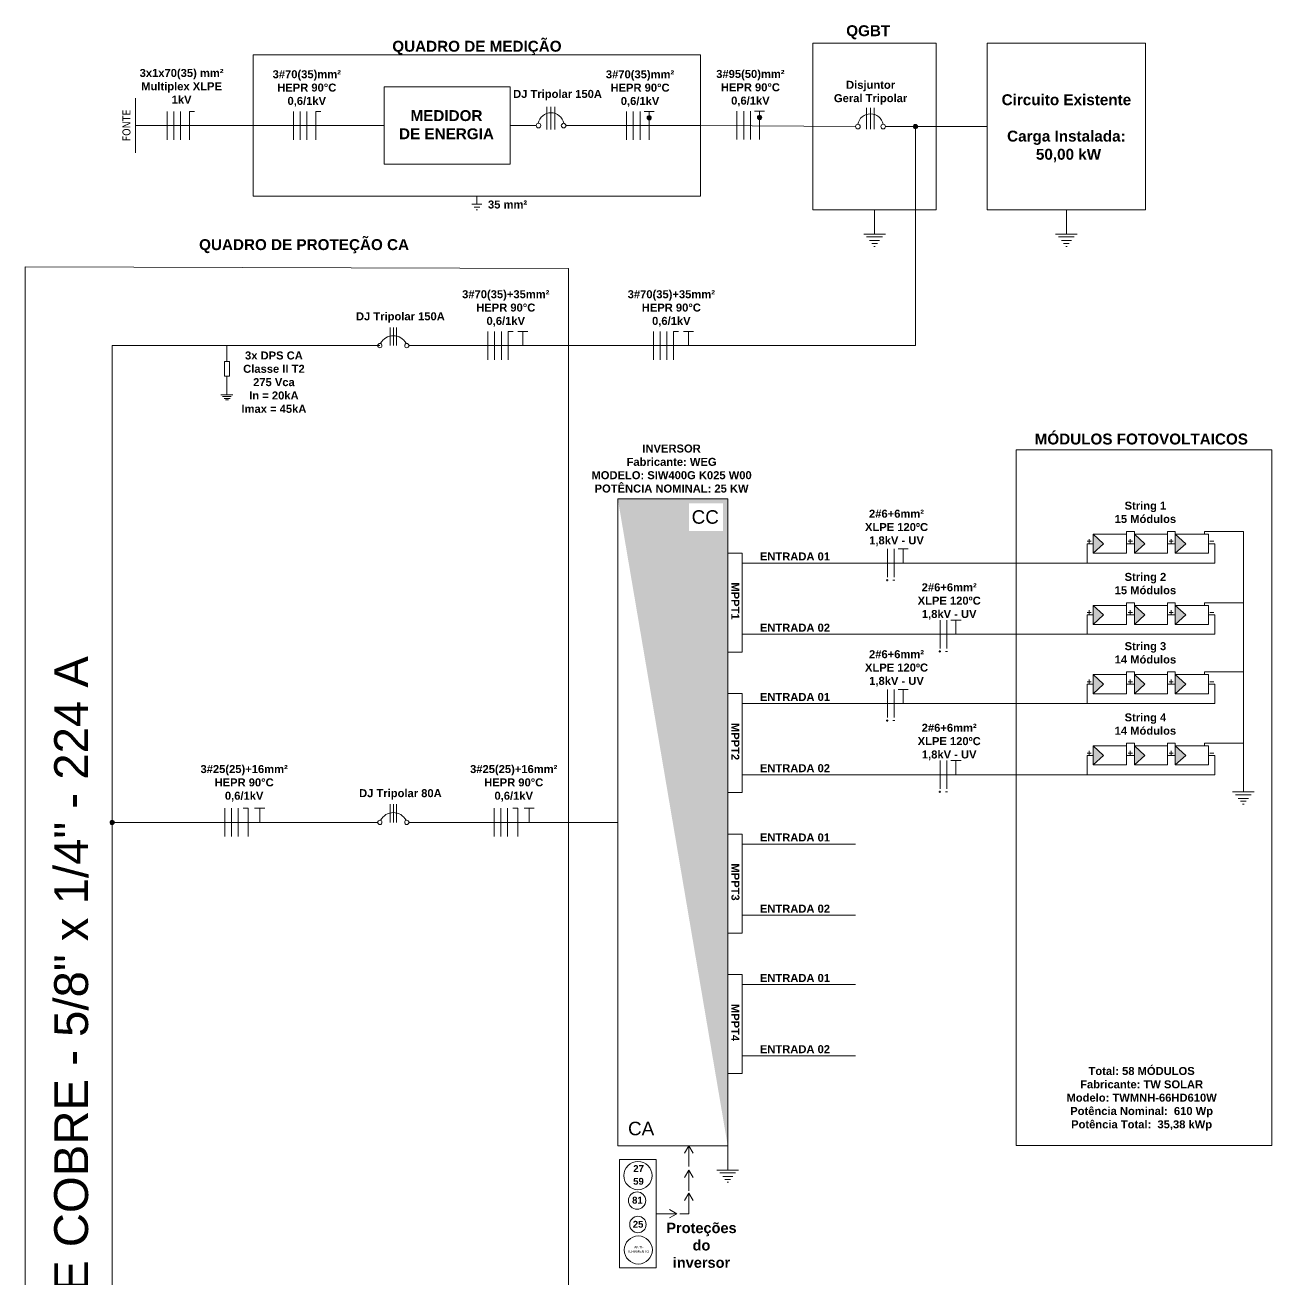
# Model space of a CAD drawing. Header units: millimetres. Extents: x 3949 to 6078, y -1968 to -943.
# Drawn here: x 5952.2 to 6025.8, y -1616.7 to -1542.6 of the extents above; entities that cross this region are included whole.
import ezdxf

# ---------------------------------------------------------------- set-up
doc = ezdxf.new("R2010")
doc.units = ezdxf.units.MM
doc.layers.add('DESENHO', color=7, linetype='Continuous', lineweight=0)
doc.layers.add('Terxto ok', color=3, linetype='Continuous')
doc.styles.add('Annotative', font='arial.ttf')
doc.styles.add('PDF Arial', font='arial.ttf')
doc.styles.get("Standard").update_dxf_attribs({"font": 'arial.ttf'})

msp = doc.modelspace()

# ---------------------------------------------------------------- hatches: boundary and pattern name
at = {"layer": 'DESENHO', "lineweight": 0}
h = msp.add_hatch(color=256, dxfattribs=at)
h.dxf.hatch_style = 1
h.paths.add_polyline_path([(5989.075, -1547.98, 0.414214), (5988.95, -1548.105, 0.414214), (5989.075, -1548.23)])
h.paths.add_polyline_path([(5989.2, -1548.105, 0.414214), (5989.075, -1547.98), (5989.075, -1548.23, 0.414214)])
h = msp.add_hatch(color=256, dxfattribs=at)
h.dxf.hatch_style = 1
h.paths.add_polyline_path([(5995.589, -1547.957, 0.414214), (5995.464, -1548.082, 0.414214), (5995.589, -1548.207)])
h.paths.add_polyline_path([(5995.714, -1548.082, 0.414214), (5995.589, -1547.957), (5995.589, -1548.207, 0.414214)])
h = msp.add_hatch(color=256, dxfattribs=at)
h.dxf.hatch_style = 1
h.paths.add_polyline_path([(6004.916, -1548.625, 0.414214), (6004.791, -1548.5), (6004.791, -1548.75, 0.414214)])
h.paths.add_polyline_path([(6004.791, -1548.5, 0.414214), (6004.666, -1548.625, 0.414214), (6004.791, -1548.75)])
h = msp.add_hatch(color=256, dxfattribs=at)
h.dxf.hatch_style = 1
h.paths.add_polyline_path([(5993.71, -1570.605), (5987.221, -1570.605), (5993.71, -1608.797)])
h.paths.add_polyline_path([(5991.424, -1572.501), (5993.427, -1572.501), (5993.427, -1570.861), (5991.424, -1570.861)], flags=16)
h = msp.add_hatch(color=256, dxfattribs=at)
h.dxf.hatch_style = 1
h.paths.add_polyline_path([(6020.75, -1573.247), (6020.124, -1572.683), (6020.124, -1573.81)])
h.paths.add_polyline_path([(6018.325, -1573.247), (6017.715, -1572.683), (6017.715, -1573.81)])
h.paths.add_polyline_path([(6015.29, -1573.81), (6015.9, -1573.247), (6015.29, -1572.683)])
h = msp.add_hatch(color=256, dxfattribs=at)
h.dxf.hatch_style = 1
h.paths.add_polyline_path([(6020.75, -1577.451), (6020.124, -1576.888), (6020.124, -1578.014)])
h.paths.add_polyline_path([(6018.325, -1577.451), (6017.715, -1576.888), (6017.715, -1578.014)])
h.paths.add_polyline_path([(6015.29, -1578.014), (6015.9, -1577.451), (6015.29, -1576.888)])
h = msp.add_hatch(color=256, dxfattribs=at)
h.dxf.hatch_style = 1
h.paths.add_polyline_path([(6020.75, -1581.541), (6020.124, -1580.978), (6020.124, -1582.104)])
h.paths.add_polyline_path([(6018.325, -1581.541), (6017.715, -1580.978), (6017.715, -1582.104)])
h.paths.add_polyline_path([(6015.29, -1582.104), (6015.9, -1581.541), (6015.29, -1580.978)])
h = msp.add_hatch(color=256, dxfattribs=at)
h.dxf.hatch_style = 1
h.paths.add_polyline_path([(6020.75, -1585.746), (6020.124, -1585.183), (6020.124, -1586.309)])
h.paths.add_polyline_path([(6018.325, -1585.746), (6017.715, -1585.183), (6017.715, -1586.309)])
h.paths.add_polyline_path([(6015.29, -1586.309), (6015.9, -1585.746), (6015.29, -1585.183)])
h = msp.add_hatch(color=256, dxfattribs=at)
h.dxf.hatch_style = 1
h.paths.add_polyline_path([(5957.494, -1589.701, 0.414214), (5957.369, -1589.576), (5957.369, -1589.826, 0.414214)])
h.paths.add_polyline_path([(5957.369, -1589.576, 0.414214), (5957.244, -1589.701, 0.414214), (5957.369, -1589.826)])

# ---------------------------------------------------------------- linework, layer by layer
for p, q in [((5958.756, -1550.176), (5958.756, -1546.951)), ((5983.038, -1548.794), (5983.038, -1547.456)), ((5983.275, -1548.794), (5983.275, -1547.456)), ((5983.512, -1548.794), (5983.512, -1547.456)), ((5960.612, -1549.398), (5960.612, -1547.729)), ((5961.007, -1549.398), (5961.007, -1547.729)), ((5961.402, -1549.398), (5961.402, -1547.729)), ((5961.946, -1549.398), (5961.946, -1547.729)), ((5961.946, -1547.729), (5962.242, -1547.729)), ((5968.067, -1549.398), (5968.067, -1547.729)), ((5968.462, -1549.398), (5968.462, -1547.729)), ((5968.857, -1549.398), (5968.857, -1547.729)), ((5969.401, -1549.398), (5969.401, -1547.729)), ((5969.401, -1547.729), (5969.697, -1547.729)), ((5987.741, -1549.403), (5987.741, -1547.734)), ((5988.136, -1549.403), (5988.136, -1547.734)), ((5988.531, -1549.403), (5988.531, -1547.734)), ((5988.778, -1547.734), (5989.075, -1547.734)), ((5989.075, -1549.403), (5989.075, -1547.734)), ((5989.075, -1547.734), (5989.372, -1547.734)), ((5994.255, -1549.381), (5994.255, -1547.712)), ((5994.651, -1549.381), (5994.651, -1547.712)), ((5995.046, -1549.381), (5995.046, -1547.712)), ((5995.293, -1547.712), (5995.589, -1547.712)), ((5995.589, -1549.381), (5995.589, -1547.712)), ((5995.589, -1547.712), (5995.886, -1547.712)), ((6001.907, -1548.785), (6001.907, -1547.518)), ((6002.135, -1548.785), (6002.135, -1547.518)), ((6002.363, -1548.785), (6002.363, -1547.518)), ((5979.556, -1562.386), (5979.556, -1560.717)), ((5979.951, -1562.386), (5979.951, -1560.717)), ((5980.346, -1562.386), (5980.346, -1560.717)), ((5980.741, -1562.386), (5980.741, -1560.717)), ((5981.038, -1560.717), (5980.741, -1560.717)), ((5981.622, -1560.717), (5981.325, -1560.717)), ((5981.622, -1561.551), (5981.622, -1560.717)), ((5981.918, -1560.717), (5981.622, -1560.717)), ((5989.328, -1562.386), (5989.328, -1560.717)), ((5989.723, -1562.386), (5989.723, -1560.717)), ((5990.118, -1562.386), (5990.118, -1560.717)), ((5990.514, -1562.386), (5990.514, -1560.717)), ((5990.81, -1560.717), (5990.514, -1560.717)), ((5991.394, -1560.717), (5991.097, -1560.717)), ((5991.394, -1561.551), (5991.394, -1560.717)), ((5991.691, -1560.717), (5991.394, -1560.717)), ((6021.849, -1572.527), (6021.849, -1572.527)), ((6003.054, -1575.398), (6003.182, -1575.398)), ((6003.118, -1575.334), (6003.118, -1575.462)), ((6003.449, -1575.398), (6003.577, -1575.398)), ((6021.849, -1576.731), (6021.849, -1576.731)), ((6006.164, -1579.603), (6006.293, -1579.603)), ((6006.229, -1579.538), (6006.229, -1579.667)), ((6006.56, -1579.603), (6006.688, -1579.603)), ((6021.849, -1580.822), (6021.849, -1580.822)), ((6003.054, -1583.693), (6003.182, -1583.693)), ((6003.118, -1583.629), (6003.118, -1583.757)), ((6003.449, -1583.693), (6003.577, -1583.693)), ((6021.849, -1585.026), (6021.849, -1585.026)), ((6006.164, -1587.897), (6006.293, -1587.897)), ((6006.229, -1587.833), (6006.229, -1587.961)), ((6006.56, -1587.897), (6006.688, -1587.897)), ((5964.014, -1590.536), (5964.014, -1588.867)), ((5964.409, -1590.536), (5964.409, -1588.867)), ((5964.804, -1590.536), (5964.804, -1588.867)), ((5965.4, -1588.867), (5965.103, -1588.867)), ((5965.4, -1590.536), (5965.4, -1588.867)), ((5966.08, -1588.867), (5965.783, -1588.867)), ((5966.08, -1589.701), (5966.08, -1588.867)), ((5966.377, -1588.867), (5966.08, -1588.867)), ((5979.929, -1590.536), (5979.929, -1588.867)), ((5980.324, -1590.536), (5980.324, -1588.867)), ((5980.719, -1590.536), (5980.719, -1588.867)), ((5981.315, -1588.867), (5981.018, -1588.867)), ((5981.315, -1590.536), (5981.315, -1588.867)), ((5981.995, -1588.867), (5981.698, -1588.867)), ((5981.995, -1589.701), (5981.995, -1588.867)), ((5982.291, -1588.867), (5981.995, -1588.867)), ((5991.409, -1608.797), (5991.157, -1609.234)), ((5991.409, -1610.019), (5991.409, -1608.797)), ((5991.409, -1608.797), (5991.661, -1609.234)), ((5993.71, -1610.222), (5993.71, -1608.797)), ((5991.409, -1610.227), (5991.157, -1610.664)), ((5991.409, -1611.448), (5991.409, -1610.227)), ((5991.409, -1610.227), (5991.661, -1610.664)), ((5991.409, -1611.581), (5991.157, -1612.018)), ((5991.409, -1612.802), (5991.409, -1611.581)), ((5991.409, -1611.581), (5991.661, -1612.018)), ((5990.712, -1612.802), (5990.275, -1612.55)), ((5989.49, -1612.802), (5989.49, -1612.802)), ((5989.49, -1612.802), (5990.712, -1612.802)), ((5990.712, -1612.802), (5990.275, -1613.055)), ((5991.409, -1612.802), (5990.876, -1612.802))]:
    msp.add_line(p, q, dxfattribs=at)
at = {"layer": 'DESENHO', "color": 5, "lineweight": 0}
for p, q in [((5958.756, -1548.563), (5973.434, -1548.563)), ((5982.401, -1548.563), (5980.859, -1548.563)), ((5992.112, -1548.569), (5984.161, -1548.569)), ((6001.26, -1548.625), (5992.112, -1548.569)), ((6003.021, -1548.625), (6009.024, -1548.625)), ((6004.791, -1548.625), (6004.791, -1561.551)), ((5964.143, -1562.483), (5964.143, -1561.551)), ((5974.89, -1561.551), (6004.789, -1561.551)), ((6015.29, -1573.247), (6014.929, -1573.247)), ((6014.929, -1573.247), (6014.929, -1574.389)), ((6022.456, -1573.247), (6022.095, -1573.247)), ((6022.456, -1573.247), (6022.456, -1574.389)), ((6003.141, -1575.223), (6003.141, -1573.554)), ((6003.536, -1575.223), (6003.536, -1573.554)), ((6004.371, -1573.554), (6003.778, -1573.554)), ((6004.074, -1574.389), (6004.074, -1573.554)), ((5994.564, -1574.389), (6022.456, -1574.389)), ((6006.252, -1579.428), (6006.252, -1577.759)), ((6006.647, -1579.428), (6006.647, -1577.759)), ((6007.482, -1577.759), (6006.889, -1577.759)), ((6007.185, -1578.593), (6007.185, -1577.759)), ((6015.29, -1577.451), (6014.929, -1577.451)), ((6014.929, -1577.451), (6014.929, -1578.593)), ((6022.456, -1577.451), (6022.095, -1577.451)), ((6022.456, -1577.451), (6022.456, -1578.593)), ((5994.564, -1578.593), (6022.456, -1578.593)), ((6003.141, -1583.518), (6003.141, -1581.849)), ((6003.536, -1583.518), (6003.536, -1581.849)), ((6004.371, -1581.849), (6003.778, -1581.849)), ((6004.074, -1582.684), (6004.074, -1581.849)), ((6015.29, -1581.541), (6014.929, -1581.541)), ((6014.929, -1581.541), (6014.929, -1582.684)), ((6022.456, -1581.541), (6022.095, -1581.541)), ((6022.456, -1581.541), (6022.456, -1582.684)), ((5994.564, -1582.684), (6022.456, -1582.684)), ((6015.29, -1585.746), (6014.929, -1585.746)), ((6014.929, -1585.746), (6014.929, -1586.888)), ((6022.456, -1585.746), (6022.095, -1585.746)), ((6022.456, -1585.746), (6022.456, -1586.888)), ((6006.252, -1587.722), (6006.252, -1586.053)), ((6006.647, -1587.722), (6006.647, -1586.053)), ((6007.482, -1586.053), (6006.889, -1586.053)), ((6007.185, -1586.888), (6007.185, -1586.053)), ((5994.564, -1586.888), (6022.456, -1586.888)), ((5957.369, -1589.701), (5973.05, -1589.701)), ((5974.891, -1589.701), (5987.221, -1589.701)), ((5994.564, -1590.978), (6001.246, -1590.978)), ((5994.564, -1595.183), (6001.246, -1595.183)), ((5994.564, -1599.273), (6001.246, -1599.273)), ((5994.564, -1603.478), (6001.246, -1603.478))]:
    msp.add_line(p, q, dxfattribs=at)
at = {"layer": 'DESENHO', "color": 3, "lineweight": 0}
for p, q in [((5978.905, -1553.202), (5978.905, -1552.737)), ((5978.863, -1553.542), (5978.948, -1553.542)), ((6002.378, -1554.972), (6002.378, -1553.548)), ((6013.702, -1554.972), (6013.702, -1553.548)), ((6002.336, -1555.694), (6002.421, -1555.694)), ((6013.66, -1555.694), (6013.745, -1555.694)), ((6021.849, -1572.527), (6024.148, -1572.527)), ((6021.849, -1572.527), (6021.849, -1572.683)), ((6024.148, -1572.527), (6024.148, -1587.904)), ((6021.849, -1576.731), (6024.148, -1576.731)), ((6021.849, -1576.731), (6021.849, -1576.888)), ((6021.849, -1580.822), (6024.148, -1580.822)), ((6021.849, -1580.822), (6021.849, -1580.978)), ((6021.849, -1585.026), (6024.148, -1585.026)), ((6021.849, -1585.026), (6021.849, -1585.183)), ((6024.105, -1588.626), (6024.19, -1588.626)), ((5993.668, -1610.944), (5993.753, -1610.944))]:
    msp.add_line(p, q, dxfattribs=at)
at = {"layer": 'DESENHO', "color": 30, "true_color": 0xf26722}
for p in [(5957.369, -1666.445), (5973.174, -1561.551)]:
    msp.add_line(p, (5957.369, -1561.551), dxfattribs=at)
at = {"layer": 'DESENHO'}
for p, q in [((5994.564, -1573.803), (5994.564, -1574.974)), ((5994.564, -1574.974), (5994.564, -1576.145)), ((5994.564, -1582.098), (5994.564, -1583.269)), ((5994.564, -1583.269), (5994.564, -1584.44)), ((5994.564, -1590.393), (5994.564, -1591.564)), ((5994.564, -1591.564), (5994.564, -1592.735)), ((5994.564, -1598.688), (5994.564, -1599.859)), ((5994.564, -1599.859), (5994.564, -1601.03))]:
    msp.add_line(p, q, dxfattribs=at)
at = {"layer": 'DESENHO', "lineweight": 0}
for points in [[(5998.734, -1543.703), (6006.023, -1543.703), (6006.023, -1553.548), (5998.734, -1553.548)], [(6009.024, -1543.703), (6018.38, -1543.703), (6018.38, -1553.548), (6009.024, -1553.548)], [(5992.112, -1552.74), (5965.699, -1552.734), (5965.699, -1544.392), (5992.112, -1544.398)], [(5980.859, -1546.276), (5973.434, -1546.276), (5973.434, -1550.851), (5980.859, -1550.851)], [(5964.291, -1562.483), (5964.291, -1563.353), (5963.994, -1563.353), (5963.994, -1562.483)], [(5993.71, -1570.605), (5987.221, -1570.605), (5987.221, -1608.797), (5993.71, -1608.797)], [(6017.246, -1573.81), (6015.29, -1573.81), (6015.29, -1572.683), (6017.246, -1572.683)], [(6019.67, -1573.81), (6017.715, -1573.81), (6017.715, -1572.683), (6019.67, -1572.683)], [(6022.095, -1573.81), (6020.124, -1573.81), (6020.124, -1572.683), (6022.095, -1572.683)], [(5993.71, -1573.803), (5994.564, -1573.803), (5994.564, -1579.644), (5993.71, -1579.644)], [(6017.246, -1578.014), (6015.29, -1578.014), (6015.29, -1576.888), (6017.246, -1576.888)], [(6019.67, -1578.014), (6017.715, -1578.014), (6017.715, -1576.888), (6019.67, -1576.888)], [(6022.095, -1578.014), (6020.124, -1578.014), (6020.124, -1576.888), (6022.095, -1576.888)], [(6017.246, -1582.104), (6015.29, -1582.104), (6015.29, -1580.978), (6017.246, -1580.978)], [(6019.67, -1582.104), (6017.715, -1582.104), (6017.715, -1580.978), (6019.67, -1580.978)], [(6022.095, -1582.104), (6020.124, -1582.104), (6020.124, -1580.978), (6022.095, -1580.978)], [(5993.71, -1582.098), (5994.564, -1582.098), (5994.564, -1587.938), (5993.71, -1587.938)], [(6017.246, -1586.309), (6015.29, -1586.309), (6015.29, -1585.183), (6017.246, -1585.183)], [(6019.67, -1586.309), (6017.715, -1586.309), (6017.715, -1585.183), (6019.67, -1585.183)], [(6022.095, -1586.309), (6020.124, -1586.309), (6020.124, -1585.183), (6022.095, -1585.183)], [(5993.71, -1590.393), (5994.564, -1590.393), (5994.564, -1596.233), (5993.71, -1596.233)], [(5993.71, -1598.688), (5994.564, -1598.688), (5994.564, -1604.528), (5993.71, -1604.528)], [(5989.49, -1609.595), (5987.321, -1609.595), (5987.321, -1616.002), (5989.49, -1616.002)]]:
    msp.add_lwpolyline(points, close=True, dxfattribs=at)
at = {"layer": 'DESENHO', "color": 3, "lineweight": 0}
for points in [[(5978.608, -1553.202), (5978.905, -1553.202), (5979.202, -1553.202)], [(5978.735, -1553.372), (5978.905, -1553.372), (5979.075, -1553.372)], [(6003.015, -1554.972), (6001.741, -1554.972)], [(6001.911, -1555.142), (6002.378, -1555.142), (6002.845, -1555.142)], [(6002.081, -1555.354), (6002.378, -1555.354), (6002.675, -1555.354)], [(6002.208, -1555.524), (6002.378, -1555.524), (6002.548, -1555.524)], [(6014.339, -1554.972), (6013.066, -1554.972)], [(6013.236, -1555.142), (6013.702, -1555.142), (6014.169, -1555.142)], [(6013.405, -1555.354), (6013.702, -1555.354), (6014, -1555.354)], [(6013.533, -1555.524), (6013.702, -1555.524), (6013.872, -1555.524)], [(5964.143, -1563.353), (5964.143, -1564.456)], [(5963.786, -1564.456), (5964.499, -1564.456)], [(5964.404, -1564.551), (5964.143, -1564.551), (5963.881, -1564.551)], [(5964.333, -1564.67), (5964.143, -1564.67), (5963.976, -1564.67)], [(5964.238, -1564.765), (5964.143, -1564.765), (5964.071, -1564.765)], [(6017.715, -1572.683), (6017.715, -1572.527), (6017.246, -1572.527), (6017.246, -1572.683)], [(6020.124, -1572.683), (6020.124, -1572.527), (6019.67, -1572.527), (6019.67, -1572.683)], [(6017.715, -1576.888), (6017.715, -1576.731), (6017.246, -1576.731), (6017.246, -1576.888)], [(6020.124, -1576.888), (6020.124, -1576.731), (6019.67, -1576.731), (6019.67, -1576.888)], [(6017.715, -1580.978), (6017.715, -1580.822), (6017.246, -1580.822), (6017.246, -1580.978)], [(6020.124, -1580.978), (6020.124, -1580.822), (6019.67, -1580.822), (6019.67, -1580.978)], [(6017.715, -1585.183), (6017.715, -1585.026), (6017.246, -1585.026), (6017.246, -1585.183)], [(6020.124, -1585.183), (6020.124, -1585.026), (6019.67, -1585.026), (6019.67, -1585.183)], [(6024.784, -1587.904), (6023.511, -1587.904)], [(6023.681, -1588.074), (6024.148, -1588.074), (6024.615, -1588.074)], [(6023.851, -1588.286), (6024.148, -1588.286), (6024.445, -1588.286)], [(6023.978, -1588.456), (6024.148, -1588.456), (6024.317, -1588.456)]]:
    msp.add_lwpolyline(points, dxfattribs=at)
at = {"layer": 'DESENHO'}
for points in [[(5952.232, -1556.897), (5984.306, -1557.005), (5984.306, -1669.849), (5952.232, -1669.742)], [(6010.732, -1567.705), (6025.834, -1567.705), (6025.834, -1608.774), (6010.732, -1608.774)]]:
    msp.add_lwpolyline(points, close=True, dxfattribs=at)
at = {"layer": 'DESENHO', "color": 7, "lineweight": 0}
for points in [[(5973.789, -1560.482), (5973.789, -1561.552)], [(5973.97, -1560.482), (5973.97, -1561.552)], [(5974.151, -1560.482), (5974.151, -1561.552)], [(5973.789, -1588.632), (5973.789, -1589.702)], [(5973.97, -1588.632), (5973.97, -1589.702)], [(5974.151, -1588.632), (5974.151, -1589.702)]]:
    msp.add_lwpolyline(points, dxfattribs=at)
at = {"layer": 'DESENHO', "lineweight": 0}
for points in [[(6014.931, -1573.106), (6015.171, -1573.106)], [(6015.051, -1572.974), (6015.051, -1573.237)], [(6015.29, -1573.81), (6015.9, -1573.247), (6015.29, -1572.683)], [(6017.355, -1573.106), (6017.596, -1573.106)], [(6017.476, -1572.974), (6017.476, -1573.237)], [(6017.715, -1573.81), (6018.325, -1573.247), (6017.715, -1572.683)], [(6019.764, -1573.106), (6020.005, -1573.106)], [(6019.885, -1572.974), (6019.885, -1573.237)], [(6020.124, -1573.81), (6020.75, -1573.247), (6020.124, -1572.683)], [(6022.168, -1573.106), (6022.409, -1573.106)], [(6015.29, -1578.014), (6015.9, -1577.451), (6015.29, -1576.888)], [(6017.715, -1578.014), (6018.325, -1577.451), (6017.715, -1576.888)], [(6020.124, -1578.014), (6020.75, -1577.451), (6020.124, -1576.888)], [(6014.931, -1577.31), (6015.171, -1577.31)], [(6015.051, -1577.179), (6015.051, -1577.442)], [(6017.355, -1577.31), (6017.596, -1577.31)], [(6017.476, -1577.179), (6017.476, -1577.442)], [(6019.764, -1577.31), (6020.005, -1577.31)], [(6019.885, -1577.179), (6019.885, -1577.442)], [(6022.168, -1577.31), (6022.409, -1577.31)], [(6014.931, -1581.401), (6015.171, -1581.401)], [(6015.051, -1581.269), (6015.051, -1581.532)], [(6015.29, -1582.104), (6015.9, -1581.541), (6015.29, -1580.978)], [(6017.355, -1581.401), (6017.596, -1581.401)], [(6017.476, -1581.269), (6017.476, -1581.532)], [(6017.715, -1582.104), (6018.325, -1581.541), (6017.715, -1580.978)], [(6019.764, -1581.401), (6020.005, -1581.401)], [(6019.885, -1581.269), (6019.885, -1581.532)], [(6020.124, -1582.104), (6020.75, -1581.541), (6020.124, -1580.978)], [(6022.168, -1581.401), (6022.409, -1581.401)], [(6015.29, -1586.309), (6015.9, -1585.746), (6015.29, -1585.183)], [(6017.715, -1586.309), (6018.325, -1585.746), (6017.715, -1585.183)], [(6020.124, -1586.309), (6020.75, -1585.746), (6020.124, -1585.183)], [(6014.931, -1585.605), (6015.171, -1585.605)], [(6015.051, -1585.474), (6015.051, -1585.736)], [(6017.355, -1585.605), (6017.596, -1585.605)], [(6017.476, -1585.474), (6017.476, -1585.736)], [(6019.764, -1585.605), (6020.005, -1585.605)], [(6019.885, -1585.474), (6019.885, -1585.736)], [(6022.168, -1585.605), (6022.409, -1585.605)], [(5994.347, -1610.222), (5993.074, -1610.222)], [(5993.243, -1610.392), (5993.71, -1610.392), (5994.177, -1610.392)], [(5993.413, -1610.604), (5993.71, -1610.604), (5994.007, -1610.604)], [(5993.54, -1610.774), (5993.71, -1610.774), (5993.88, -1610.774)]]:
    msp.add_lwpolyline(points, dxfattribs=at)
at = {"layer": 'DESENHO', "color": 5, "lineweight": 0}
for points in [[(6017.246, -1573.247), (6017.715, -1573.247)], [(6019.67, -1573.247), (6020.124, -1573.247)], [(6017.246, -1577.451), (6017.715, -1577.451)], [(6019.67, -1577.451), (6020.124, -1577.451)], [(6017.246, -1581.541), (6017.715, -1581.541)], [(6019.67, -1581.541), (6020.124, -1581.541)], [(6017.246, -1585.746), (6017.715, -1585.746)], [(6019.67, -1585.746), (6020.124, -1585.746)]]:
    msp.add_lwpolyline(points, dxfattribs=at)
at = {"layer": 'DESENHO', "lineweight": 0}
for centre, radius in [((5989.075, -1548.105), 0.125), ((5995.589, -1548.082), 0.125), ((5982.538, -1548.563), 0.137), ((5984.024, -1548.569), 0.137), ((6001.398, -1548.625), 0.137), ((6002.884, -1548.625), 0.137), ((6004.791, -1548.625), 0.125), ((5957.369, -1589.701), 0.125), ((5988.412, -1610.553), 0.833), ((5988.36, -1612.025), 0.51), ((5988.406, -1613.44), 0.484), ((5988.43, -1614.944), 0.83)]:
    msp.add_circle(centre, radius, dxfattribs=at)
at = {"layer": 'DESENHO', "color": 7, "lineweight": 0}
for centre in [(5973.174, -1561.551), (5974.765, -1561.551), (5973.175, -1589.701), (5974.766, -1589.701)]:
    msp.add_circle(centre, 0.125, dxfattribs=at)
at = {"layer": 'DESENHO', "lineweight": 0}
for centre, start in [((5983.275, -1548.571), 10.54292), ((6002.135, -1548.633), 10.93582)]:
    msp.add_arc(centre, 0.763, start, 169.09877, dxfattribs=at)
at = {"layer": 'DESENHO', "color": 7, "lineweight": 0}
for centre in [(5973.97, -1561.824), (5973.97, -1589.974)]:
    msp.add_arc(centre, 0.852, 28.32219, 151.67781, dxfattribs=at)

# ---------------------------------------------------------------- texts
at = {"layer": 'DESENHO', "lineweight": 0, "attachment_point": 9}
for s, width, gutter_width, heights, insert, char_height, style in [('\\pxql;{\\fArial|b1|i0|c0|p34;QGBT}', 6.70525, 12.5, [1.691], (6007.41, -1543.471), 0.64396, 'PDF Arial'), ('\\pxqc;{\\fArial|b1|i0|c0|p34;QUADRO DE MEDIÇÃO}', 26.41348, 18.41, [2.491], (5992.112, -1544.398), 0.64396, 'PDF Arial'), ('\\pxqc;{\\fArial|b1|i0|c0|p34;3#70(35)mm²\\PHEPR 90°C\\P0,6/1kV}', 5.84228, 12.5, [2.858], (5971.781, -1547.451), 0.47231, 'PDF Arial'), ('\\pxqc;{\\fArial|b1|i0|c0|p34;3#70(35)mm²\\PHEPR 90°C\\P0,6/1kV}', 5.84228, 12.5, [2.858], (5991.455, -1547.456), 0.47231, 'PDF Arial'), ('\\pxqc;{\\fArial|b1|i0|c0|p34;3#95(50)mm²\\PHEPR 90°C\\P0,6/1kV}', 5.84228, 12.5, [2.858], (5997.969, -1547.433), 0.47231, 'PDF Arial'), ('{\\fArial|b1|i0|c0|p34;QUADRO DE PROTEÇÃO CA}', 14.79742, 3.948, [2.702], (5974.898, -1556.109), 0.64396, 'PDF Arial'), ('\\pxqc;{\\fArial|b1|i0|c0|p34;3#70(35)+35mm²\\PHEPR 90°C\\P0,6/1kV}', 5.84228, 12.5, [2.858], (5983.528, -1560.438), 0.47231, 'PDF Arial'), ('\\pxqc;{\\fArial|b1|i0|c0|p34;3#70(35)+35mm²\\PHEPR 90°C\\P0,6/1kV}', 5.84228, 12.5, [2.858], (5993.301, -1560.438), 0.47231, 'PDF Arial'), ('\\pxqc;{\\fArial|b1|i0|c0|p34;INVERSOR\\PFabricante: WEG\\PMODELO: SIW400G K025 W00\\PPOTÊNCIA NOMINAL: 25 KW}', 16.39073, 12.5, [5.762], (5998.59, -1570.234), 0.47231, 'Annotative'), ('\\pxqc;{\\fArial|b1|i0|c0|p34;2#6+6mm²\\PXLPE 120ºC\\P1,8kV - UV}', 6.73784, 12.5, [3.186], (6007.043, -1573.395), 0.47231, 'PDF Arial'), ('\\pxqc;{\\fArial|b1|i0|c0|p34;ENTRADA 01}', 6.73784, 12.5, [3.186], (6001.046, -1574.243), 0.47231, 'PDF Arial'), ('\\pxqc;{\\fArial|b1|i0|c0|p34;2#6+6mm²\\PXLPE 120ºC\\P1,8kV - UV}', 6.73784, 12.5, [3.186], (6010.153, -1577.739), 0.47231, 'PDF Arial'), ('\\pxqc;{\\fArial|b1|i0|c0|p34;ENTRADA 02}', 6.73784, 12.5, [3.186], (6001.046, -1578.448), 0.47231, 'PDF Arial'), ('\\pxqc;{\\fArial|b1|i0|c0|p34;2#6+6mm²\\PXLPE 120ºC\\P1,8kV - UV}', 6.73784, 12.5, [3.186], (6007.043, -1581.689), 0.47231, 'PDF Arial'), ('\\pxqc;{\\fArial|b1|i0|c0|p34;ENTRADA 01}', 6.73784, 12.5, [3.186], (6001.046, -1582.538), 0.47231, 'PDF Arial'), ('\\pxqc;{\\fArial|b1|i0|c0|p34;2#6+6mm²\\PXLPE 120ºC\\P1,8kV - UV}', 6.73784, 12.5, [3.186], (6010.153, -1586.033), 0.47231, 'PDF Arial'), ('\\pxqc;{\\fArial|b1|i0|c0|p34;3#25(25)+16mm²\\PHEPR 90°C\\P0,6/1kV}', 5.84228, 12.5, [2.858], (5968.084, -1588.469), 0.47231, 'PDF Arial'), ('\\pxqc;{\\fArial|b1|i0|c0|p34;3#25(25)+16mm²\\PHEPR 90°C\\P0,6/1kV}', 5.84228, 12.5, [2.858], (5983.998, -1588.469), 0.47231, 'PDF Arial'), ('\\pxqc;{\\fArial|b1|i0|c0|p34;ENTRADA 02}', 6.73784, 12.5, [3.186], (6001.046, -1586.743), 0.47231, 'PDF Arial'), ('\\pxqc;{\\fArial|b1|i0|c0|p34;ENTRADA 01}', 6.73784, 12.5, [3.186], (6001.046, -1590.833), 0.47231, 'PDF Arial'), ('\\pxqc;{\\fArial|b1|i0|c0|p34;ENTRADA 02}', 6.73784, 12.5, [3.186], (6001.046, -1595.037), 0.47231, 'PDF Arial'), ('\\pxqc;{\\fArial|b1|i0|c0|p34;ENTRADA 01}', 6.73784, 12.5, [3.186], (6001.046, -1599.128), 0.47231, 'PDF Arial'), ('\\pxqc;{\\fArial|b1|i0|c0|p34;ENTRADA 02}', 6.73784, 12.5, [3.186], (6001.046, -1603.332), 0.47231, 'PDF Arial'), ('\\pxqc;{\\fArial|b1|i0|c0|p34;Proteções \\Pdo inversor}', 1.56579, 12.5, [0], (5992.943, -1616.003), 0.614, 'PDF Arial')]:
    msp.add_mtext_dynamic_manual_height_columns(s, width=width, gutter_width=gutter_width, heights=heights, dxfattribs=dict(at, insert=insert, char_height=char_height, style=style))
at = {"layer": 'DESENHO', "lineweight": 0, "style": 'PDF Arial'}
for s, insert, char_height, width, attachment_point in [('\\pxqc;{\\fArial|b1|i0|c0|p34;3x1x70(35) mm²\\PMultiplex XLPE \\P1kV }', (5957.241, -1545.222), 0.4723, 8.45795, 1), ('\\pxqc;{\\fArial|b1|i0|c0|p34;Disjuntor \\PGeral Tripolar}', (6005.079, -1547.325), 0.47231, 5.87072, 9), ('\\pxqc;{\\fArial|b1|i0|c0|p34;DJ Tripolar 150A}', (5986.359, -1547.074), 0.47231, 5.3936, 9), ('\\pxqc;{\\fArial|b1|i0|c0|p34;Circuito Existente\\P\\PCarga Instalada:\\P 50,00 kW }', (6013.702, -1548.722), 0.64396, 9.35595, 5), ('\\pxqc;{\\fArial|b1|i0|c0|p34;MEDIDOR DE ENERGIA}', (5979.971, -1549.381), 0.64396, 5.72787, 9), ('\\pxqc;{\\fArial|b1|i0|c0|p34;DJ Tripolar 150A}', (5977.403, -1560.204), 0.47231, 6.03391, 9), ('\\pxqc;{\\fArial|b1|i0|c0|p34;3x DPS CA\\PClasse II T2\\P275 Vca\\PIn = 20kA\\PImax = 45kA}', (5969.416, -1565.529), 0.47231, 4.98963, 9), ('{\\fArial|b1|i0|c0|p34;MÓDULOS FOTOVOLTAICOS}', (6011.827, -1567.4), 0.64396, 13.89124, 7), ('\\pxqc;{\\fArial|b1|i0|c0|p34;String 1\\P15 Módulos}', (6020.862, -1572.032), 0.47231, 4.98963, 9), ('\\pxqc;{\\fArial|b1|i0|c0|p34;String 2\\P15 Módulos}', (6020.862, -1576.237), 0.47231, 4.98963, 9), ('\\pxqc;{\\fArial|b1|i0|c0|p34;String 3\\P14 Módulos}', (6020.862, -1580.327), 0.47231, 4.98963, 9), ('\\pxqc;{\\fArial|b1|i0|c0|p34;String 4\\P14 Módulos}', (6020.862, -1584.532), 0.47231, 4.98963, 9), ('\\pxqc;{\\fArial|b1|i0|c0|p34;DJ Tripolar 80A}', (5977.404, -1588.354), 0.47231, 6.03391, 9)]:
    msp.add_mtext(s, dxfattribs=dict(at, insert=insert, char_height=char_height, width=width, attachment_point=attachment_point))
at = {"layer": 'DESENHO', "lineweight": 0, "insert": (5958.219, -1549.492), "char_height": 0.47332, "attachment_point": 4, "rotation": 90}
msp.add_mtext('{\\fTahoma|b0|i0|c0|p34;FONTE}', dxfattribs=at)
at = {"layer": 'DESENHO', "color": 3, "lineweight": 0, "insert": (5981.868, -1553.468), "char_height": 0.47231, "width": 5.3936, "attachment_point": 9, "style": 'PDF Arial'}
msp.add_mtext('{\\fArial|b1|i0|c0|p34;35 mm²}', dxfattribs=at)
at = {"layer": 'DESENHO', "lineweight": 0, "char_height": 0.7958, "attachment_point": 9, "style": 'PDF Arial'}
for s, insert in [('CC', (5993.185, -1572.08)), ('CA', (5989.37, -1608.18))]:
    msp.add_mtext(s, dxfattribs=dict(at, insert=insert))
at = {"layer": 'DESENHO', "lineweight": 0, "char_height": 0.47231, "attachment_point": 9, "rotation": 270, "style": 'PDF Arial'}
for s, insert in [('\\pxi4.60266;{\\fArial|b1|i0|c0|p34;MPPT1}', (5993.921, -1577.731)), ('\\pxi4.60266;{\\fArial|b1|i0|c0|p34;MPPT2}', (5993.921, -1586.026)), ('\\pxi4.60266;{\\fArial|b1|i0|c0|p34;MPPT3}', (5993.921, -1594.321)), ('\\pxi4.60266;{\\fArial|b1|i0|c0|p34;MPPT4}', (5993.921, -1602.615))]:
    msp.add_mtext_dynamic_manual_height_columns(s, width=5.13617, gutter_width=27.451, heights=[1.382], dxfattribs=dict(at, insert=insert))
at = {"layer": 'DESENHO', "color": 30, "true_color": 0xf26722, "insert": (5953.949, -1657.402), "char_height": 2, "attachment_point": 1, "rotation": 90}
msp.add_mtext_dynamic_manual_height_columns('\\pxqc;BARRAMENTO DE COBRE - 5/8" x 1/4" - 224 A', width=94.99412, gutter_width=11.586, heights=[0], dxfattribs=at)
at = {"layer": 'DESENHO', "lineweight": 0, "char_height": 0.40346, "attachment_point": 3}
for s, width, heights, insert in [('\\pxql;{\\fArial|b1|i0|c0|p34;27}', 3.9314, [0.102], (5992.067, -1609.935)), ('\\pxql;{\\fArial|b1|i0|c0|p34;59}', 3.9314, [0.102], (5992.06, -1610.687)), ('\\pxql;{\\fArial|b1|i0|c0|p34;81}', 3.9314, [0.102], (5991.997, -1611.801)), ('\\pxql;{\\fArial|b1|i0|c0|p34;25}', 3.9314, [0.102], (5992.039, -1613.223)), ('\\pxqc;{\\H0.375x;ANTI-\\PILHAMENTO}', 1.94381, [0.999], (5989.432, -1614.703))]:
    msp.add_mtext_dynamic_manual_height_columns(s, width=width, gutter_width=12.5, heights=heights, dxfattribs=dict(at, insert=insert))
at = {"layer": 'Terxto ok', "color": 0, "lineweight": 0, "insert": (6024.154, -1607.904, 330.515), "char_height": 0.47231, "width": 12.02187, "attachment_point": 9, "style": 'Annotative'}
msp.add_mtext('\\pxqc,t12;{\\fArial|b1|i0|c0|p34;Total: 58 MÓDULOS \\P\\ptz;Fabricante: TW SOLAR\\PModelo: TWMNH-66HD610W\\PPotência Nominal:  610 Wp\\PPotência Total:  35,38 kWp}', dxfattribs=at)

doc.saveas('drawing.dxf')
